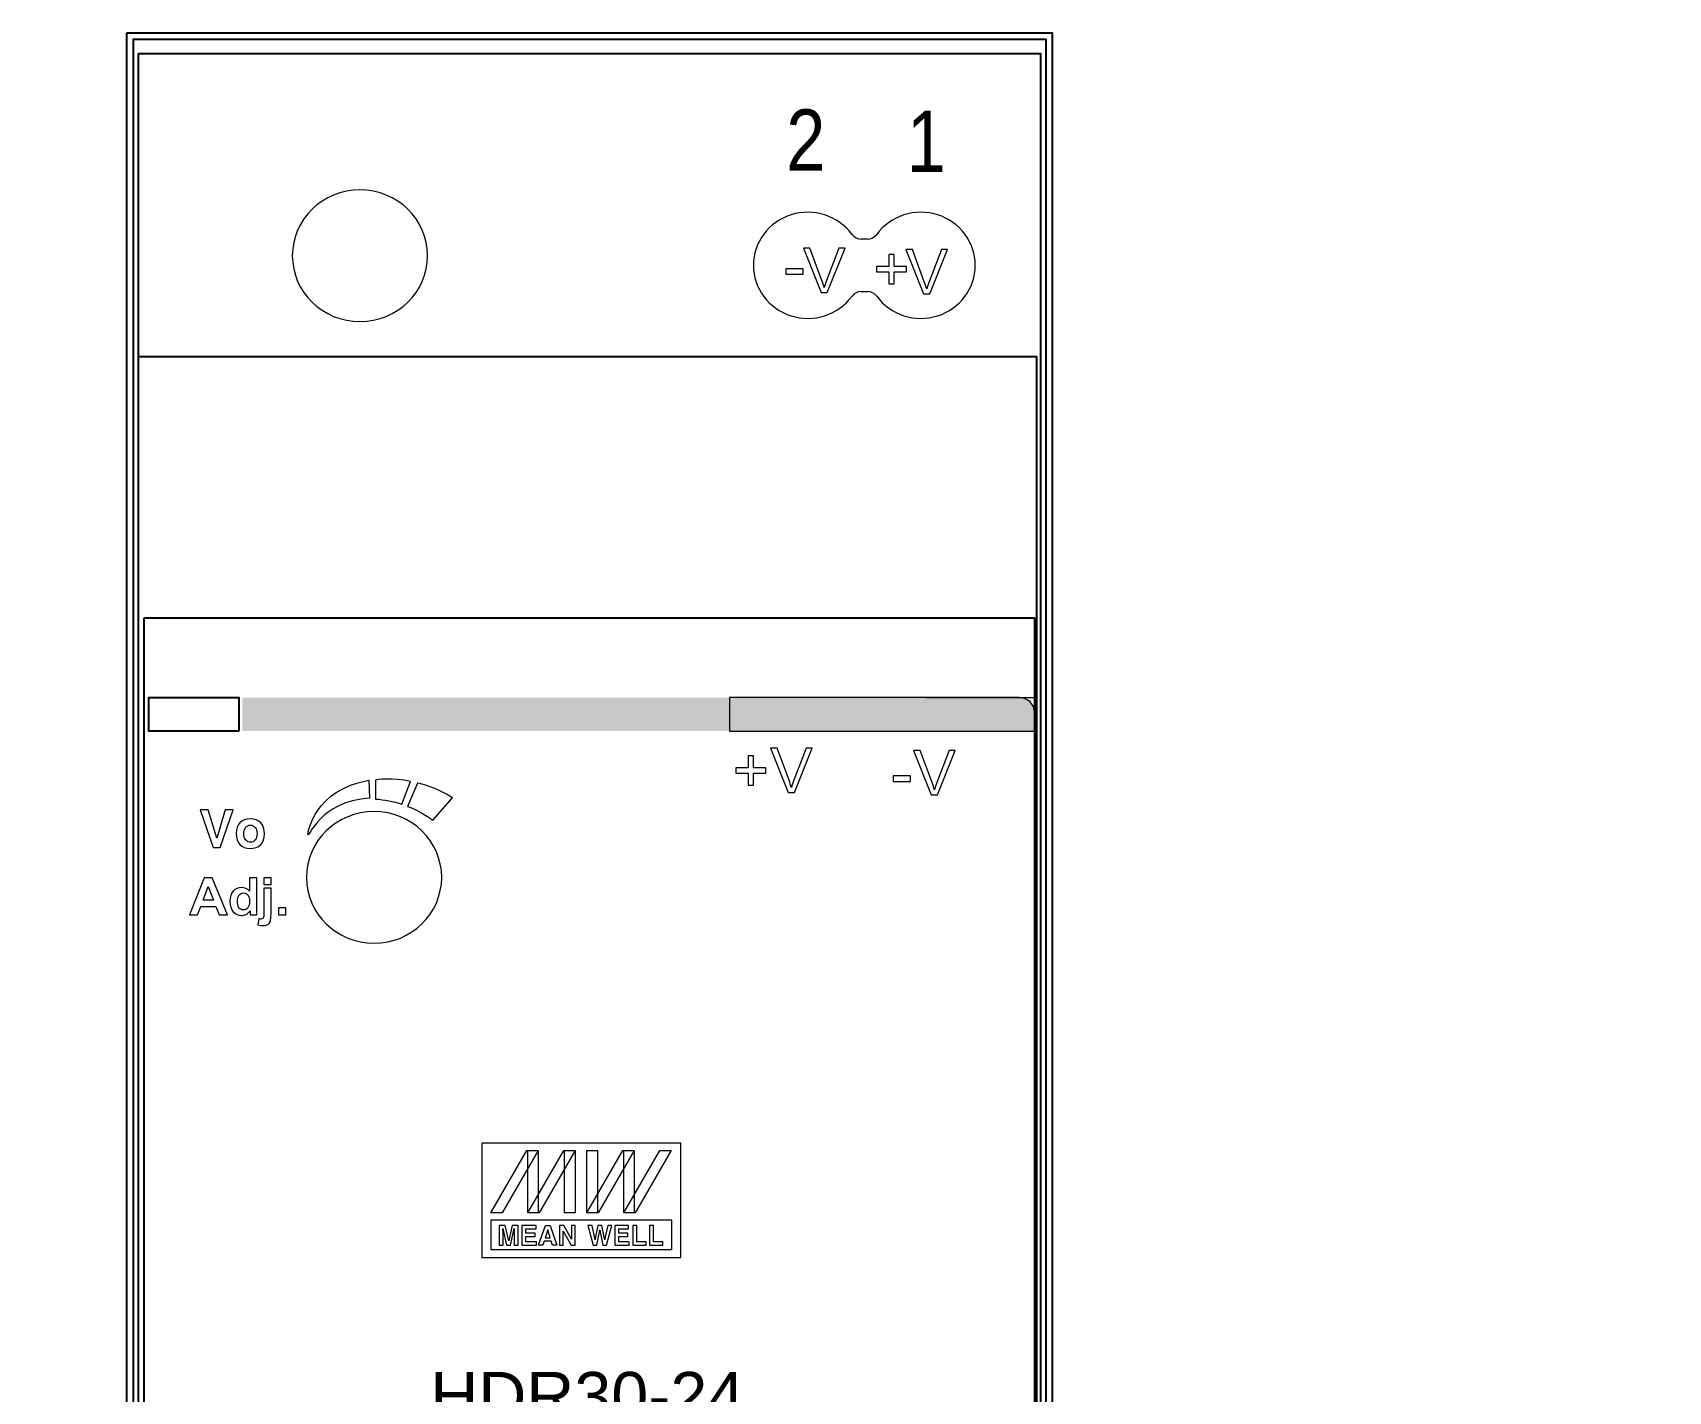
# Model space of a CAD drawing. Header units: millimetres. Extents: x -41 to 354635, y 12 to 309.
# Drawn here: x 834.2 to 896.1, y 72.4 to 123.8 of the extents above; entities that cross this region are included whole.
import ezdxf

# ---------------------------------------------------------------- set-up
doc = ezdxf.new("R2010")
doc.units = ezdxf.units.MM
doc.styles.add('ARIALN', font='ARIALN.TTF')
doc.styles.get("Standard").update_dxf_attribs({"font": 'arial.ttf'})

# ---------------------------------------------------------------- blocks, each defined once
blk = doc.blocks.new('CF_UBI_TEST')
at = {"color": 7, "attachment_point": 1, "style": 'ARIALN'}
for s, insert, char_height, width in [('{\\H1x;DA}', (4.222, 82.421), 2.0982, 51938.4365), ('{\\H1x;DA}', (9.138, 82.421), 2.0982, 51938.4365), ('{\\H1x;DA}', (14.301, 82.421), 2.0982, 51938.4365), ('{\\H1x;DA}', (19.135, 82.421), 2.0982, 51938.4365), ('{\\H1x;DA}', (24.575, 82.421), 2.0982, 51938.4365), ('{\\H1x;DA}', (29.408, 82.421), 2.0982, 51938.4365), ('{\\H1x;DALI}', (14.37, 72.155), 3.69512, 354377.8999), ('TEST', (19.973, 62.97), 1.9, 51938.43645), ('{\\fCentury Gothic|b0|i0|c0|p0;CONTROL}', (20.147, 59.827), 2.25, 70729.67446), ('{\\fCalibri|b0|i0|c0|p0;FREAK}', (20.445, 56.397), 3.7, 113759.6401), ('DA', (15.881, 54.755), 1.7698, 43809.20404), ('UBi', (20.396, 50.867), 8.7, 280539.29984), ('DA', (15.881, 40.081), 1.7698, 43809.20404)]:
    blk.add_mtext(s, dxfattribs=dict(at, insert=insert, char_height=char_height, width=width))
at = {"flags": 1}
for tag, p in [('DA1+', (5.851, 93.011)), ('DA1-', (10.714, 93.011)), ('DA2+', (15.664, 93.011)), ('DA2-', (20.697, 93.014)), ('DA3+', (5.851, -5)), ('DA3-', (10.714, -5)), ('DA4+', (15.664, -5)), ('DA4-', (20.697, -4.997)), ('DA5+', (25.61, -5)), ('DA5-', (30.606, -5))]:
    blk.add_attdef(tag, p, '', height=1, dxfattribs=at)
blk = doc.blocks.new('CF_EDIDIO_4P')
at = {"color": 7, "attachment_point": 1, "style": 'ARIALN'}
for s, insert, char_height, width in [('{\\H1x;+}', (7.747, 84.67), 2.2, 51938.4365), ('-', (12.973, 84.685), 2.2, 51938.4365), ('{\\H1x;+}', (22.747, 84.67), 2.2, 51938.4365), ('-', (27.973, 84.685), 2.2, 51938.4365), ('{\\H1x;IR}', (42.189, 84.683), 2.2, 51938.4365), ('3V3', (50.867, 84.702), 2.2, 51938.4365), ('-', (58.05, 84.672), 2.2, 51938.4365), ('+', (62.839, 84.702), 2.2, 51938.4365), ('{\\H0.88x;DATA 1}', (9.26, 79.44), 2.5, 51938.43645), ('{\\H0.88x;DATA 2}', (24.26, 79.44), 2.5, 51938.43645), ('{\\H0.88x;LG}', (36.995, 79.44), 2.5, 51938.43645), ('{\\H0.88x;LG}', (46.995, 79.44), 2.5, 51938.43645), ('{\\H0.88x;24V}', (58.666, 79.44), 2.5, 51938.43645), ('{\\H0.88x;DALI / DMX LINES}', (9.631, 71.584), 2.5, 51938.43645), ('{\\H0.88x;AUXILARY}', (39.596, 71.584), 2.5, 51938.43645), ('{\\H0.88x;DC IN}', (57.74, 71.584), 2.5, 51938.43645)]:
    blk.add_mtext(s, dxfattribs=dict(at, insert=insert, char_height=char_height, width=width))
at = {"color": 1, "attachment_point": 1, "style": 'ARIALN'}
for s, insert, char_height, width in [('{\\fCalibri|b0|i0|c0|p0;\\H1x;CONTROL}', (50.357, 60.555), 2.82024, 84508.18743), ('\\fCalibri|b0|i0|c0|p0;FREAK', (50.296, 56.881), 4.452, 131949.21015)]:
    blk.add_mtext(s, dxfattribs=dict(at, insert=insert, char_height=char_height, width=width))
at = {"color": 7, "true_color": 0xffffff, "attachment_point": 1, "style": 'ARIALN'}
for s, insert, char_height, width in [('{\\fCalibri|b0|i0|c0|p0;Mon    12:10\\P18/12/2025\\PProfile 1}', (7.447, 59.411), 1.8, 52714.6545), ('{\\fCalibri|b0|i0|c0|p0;DC IN}', (32.886, 56.823), 2, 59475.48285), ('{\\fCalibri|b0|i0|c0|p0;Made In Australia}', (6.794, 47.74), 2, 65423.03113), ('{\\fCalibri|b0|i0|c0|p0;DATA}', (33.065, 44.825), 2, 59475.48285), ('{\\fCalibri|b0|i0|c0|p0;24VDC IN <400mA}', (6.794, 42.957), 1.9, 65423.03113)]:
    blk.add_mtext(s, dxfattribs=dict(at, insert=insert, char_height=char_height, width=width))
at = {"flags": 1}
for tag, p in [('PWR_NEG', (58.516, 93.18)), ('PWR_POS', (63.513, 93.18)), ('DA1+', (8.633, 93.011)), ('DA1-', (13.496, 93.011)), ('DA1G', (18.445, 93.011)), ('DA2+', (23.478, 93.014)), ('DA2-', (28.392, 93.011)), ('DA2G', (33.388, 93.011)), ('IN1', (8.44, -5.076)), ('IN2', (13.299, -5.073)), ('IN3', (18.252, -5.076)), ('IN4', (23.288, -5.076)), ('IN5', (28.198, -5.076)), ('IN6', (33.195, -5.076)), ('IN7', (38.475, -4.997)), ('IN8', (43.341, -5)), ('IN9', (48.29, -5)), ('IN10', (53.326, -5)), ('IN11', (58.237, -5)), ('IN12', (63.233, -5))]:
    blk.add_attdef(tag, p, '', height=1, dxfattribs=at)
blk = doc.blocks.new('CF_UBI_POWER')
at = {"color": 7, "attachment_point": 1, "style": 'ARIALN'}
for s, insert, char_height, width in [('{\\H1x;DA}', (4.222, 82.421), 2.0982, 51938.4365), ('{\\H1x;DA}', (9.138, 82.421), 2.0982, 51938.4365), ('{\\H1x;DA}', (14.301, 82.421), 2.0982, 51938.4365), ('{\\H1x;DA}', (19.135, 82.421), 2.0982, 51938.4365), ('-', (25.294, 82.421), 2.098, 51938.4365), ('+', (30.003, 82.421), 2.098, 51938.4365), ('{\\H0.8119x;DALI }', (9.539, 72.105), 3.69512, 354377.8999), ('TEST', (19.973, 62.97), 1.9, 51938.43645), ('DC IN', (29.332, 62.97), 1.9, 51938.43645), ('{\\fCentury Gothic|b0|i0|c0|p0;CONTROL}', (20.147, 59.827), 2.25, 70729.67446), ('{\\fCalibri|b0|i0|c0|p0;FREAK}', (20.445, 56.397), 3.7, 113759.6401), ('DA', (15.881, 54.755), 1.7698, 43809.20404), ('UBi', (20.396, 50.867), 8.7, 280539.29984), ('POWER', (20.95, 41.232), 3.3, 152994.4125), ('DA', (15.881, 40.081), 1.7698, 43809.20404)]:
    blk.add_mtext(s, dxfattribs=dict(at, insert=insert, char_height=char_height, width=width))
at = {"flags": 1}
for tag, p in [('DA1+', (5.851, 93.011)), ('DA1-', (10.714, 93.011)), ('DA2+', (15.664, 93.011)), ('DA2-', (20.697, 93.014)), ('PWR_NEG', (25.607, 93.014)), ('PWR_POS', (30.603, 93.014)), ('DA3+', (5.848, -4.997)), ('DA3-', (10.714, -5)), ('DA4+', (15.664, -5)), ('DA4-', (20.7, -5)), ('DA5+', (25.61, -5)), ('DA5-', (30.606, -5))]:
    blk.add_attdef(tag, p, '', height=1, dxfattribs=at)
blk = doc.blocks.new('CF_EDIDIO_6P')
at = {"color": 7, "attachment_point": 1, "style": 'ARIALN'}
for s, insert, char_height, width in [('{\\H1x;+}', (10.213, 84.389), 2.2, 51938.4365), ('-', (15.438, 84.404), 2.2, 51938.4365), ('{\\H1x;+}', (25.213, 84.389), 2.2, 51938.4365), ('-', (30.438, 84.404), 2.2, 51938.4365), ('{\\H1x;+}', (40.213, 84.389), 2.2, 51938.4365), ('-', (45.438, 84.404), 2.2, 51938.4365), ('{\\H1x;+}', (55.213, 84.389), 2.2, 51938.4365), ('-', (60.438, 84.404), 2.2, 51938.4365), ('{\\H1x;IR}', (74.655, 84.402), 2.2, 51938.4365), ('3V3', (83.332, 84.421), 2.2, 51938.4365), ('-', (90.516, 84.391), 2.2, 51938.4365), ('+', (95.305, 84.421), 2.2, 51938.4365), ('{\\H0.88x;DATA 1}', (11.725, 79.12), 2.5, 51938.43645), ('{\\H0.88x;DATA 2}', (26.725, 79.12), 2.5, 51938.43645), ('{\\H0.88x;DATA 3}', (41.725, 79.12), 2.5, 51938.43645), ('{\\H0.88x;DATA 4}', (56.725, 79.12), 2.5, 51938.43645), ('{\\H0.88x;LG}', (69.46, 79.083), 2.5, 51938.43645), ('{\\H0.88x;LG}', (79.46, 79.083), 2.5, 51938.43645), ('{\\H0.88x;24V}', (91.132, 79.083), 2.5, 51938.43645), ('{\\H0.88x;DALI / DMX LINES}', (27.814, 71.253), 2.5, 51938.43645), ('{\\H0.88x;AUXILARY}', (72.061, 71.253), 2.5, 51938.43645), ('{\\H0.88x;DC IN}', (90.206, 71.253), 2.5, 51938.43645)]:
    blk.add_mtext(s, dxfattribs=dict(at, insert=insert, char_height=char_height, width=width))
at = {"ltscale": 0.5}
for tag, p in [('DA1+', (11.265, 92.5)), ('DA1-', (16.128, 92.5)), ('DA1G', (20.994, 92.497)), ('DA2+', (25.856, 92.497)), ('DA2-', (30.719, 92.497)), ('DA2G', (35.585, 92.494)), ('DA2+', (40.705, 92.497)), ('DA3-', (45.568, 92.497)), ('DA3G', (50.434, 92.494)), ('DA4+', (55.895, 92.573)), ('DA4-', (60.758, 92.573)), ('DA4G', (65.624, 92.57)), ('PWR_NEG', (90.64, 92.576)), ('PWR_POS', (95.506, 92.573)), ('IN1', (10.826, -5.076)), ('IN2', (15.692, -5.08)), ('IN3', (20.642, -5.08)), ('IN4', (25.678, -5.08)), ('IN5', (30.537, -5.076)), ('IN6', (35.487, -5.076)), ('IN7', (40.523, -5.076)), ('IN8', (45.436, -5.08)), ('IN9', (50.43, -5.076)), ('IN10', (55.716, -5.003)), ('IN11', (60.579, -5.003)), ('IN12', (65.529, -5.003)), ('IN13', (70.565, -5.003)), ('IN14', (75.475, -5.003)), ('IN15', (80.471, -5.003)), ('IN16', (85.504, -5)), ('IN17', (90.417, -5.003)), ('IN18', (95.411, -5))]:
    blk.add_attdef(tag, p, '', height=1, dxfattribs=at)
blk = doc.blocks.new('CF_DALI_0_10')
at = {"color": 7, "attachment_point": 1, "style": 'ARIALN'}
for s, insert, char_height, width in [('{\\H1x;+}', (8.06, 83.52), 2.0982, 51938.4365), ('{\\H1x;-}', (13.058, 83.52), 2.0982, 51938.4365), ('SPARE', (32.957, 83.52), 1.8, 51938.4365), ('{\\H1x;-}', (58.723, 83.52), 2.0982, 51938.4365), ('{\\H1x;+}', (63.423, 83.52), 2.0982, 51938.4365), ('{\\H1x;DC IN}', (7.62, 72.398), 2.2, 51938.4365), ('SPARE', (32.906, 72.442), 2.2, 51938.43645), ('0-10V', (58.167, 72.398), 2.2, 51938.4365)]:
    blk.add_mtext(s, dxfattribs=dict(at, insert=insert, char_height=char_height, width=width))
at = {"color": 254, "lineweight": 5, "insert": (34.159, 57.722), "char_height": 2, "width": 59475.48285, "attachment_point": 1, "style": 'ARIALN'}
blk.add_mtext('{\\fCalibri|b0|i0|c0|p0;DC IN}', dxfattribs=at)
at = {"ltscale": 0.5}
for tag, p in [('PWR_POS', (8.677, 92.944)), ('PWR_NEG', (13.539, 92.944)), ('DA1+', (48.349, -5)), ('DA1-', (53.385, -5))]:
    blk.add_attdef(tag, p, '', height=1, dxfattribs=at)
blk = doc.blocks.new('CF_LIDA_D')
at = {"color": 7, "attachment_point": 1, "style": 'ARIALN'}
for s, insert, char_height, width in [('1', (8.687, 83.502), 2.098, 51938.4365), ('SPARE', (25.851, 83.52), 1.8, 51938.4365), ('DA', (37.805, 83.52), 1.8, 51938.4365), ('DA', (43.383, 83.442), 1.8, 51938.4365), ('DA', (48.456, 83.442), 1.8, 51938.4365), ('DA', (53.413, 83.442), 1.8, 51938.4365), ('{\\H1x;-}', (58.723, 83.52), 2.0982, 51938.4365), ('{\\H1x;+}', (63.423, 83.52), 2.0982, 51938.4365), ('TRIGGER', (5.016, 72.495), 2.2, 51938.43645), ('NOT USED', (20.366, 72.442), 2.2, 51938.43645), ('DALI', (39.208, 72.442), 2.2, 51938.43645), ('DALI', (49.074, 72.442), 2.2, 51938.43645), ('{\\H1x;DC IN}', (58.167, 72.398), 2.2, 51938.4365)]:
    blk.add_mtext(s, dxfattribs=dict(at, insert=insert, char_height=char_height, width=width))
at = {"color": 254, "lineweight": 5, "insert": (34.159, 57.722), "char_height": 2, "width": 59475.48285, "attachment_point": 1, "style": 'ARIALN'}
blk.add_mtext('{\\fCalibri|b0|i0|c0|p0;DC IN}', dxfattribs=at)
at = {"ltscale": 0.5}
for tag, p in [('DA1+', (38.715, 93.02)), ('DA1-', (43.578, 93.02)), ('PWR_NEG', (58.473, 93.02)), ('PWR_POS', (63.556, 93.02))]:
    blk.add_attdef(tag, p, '', height=1, dxfattribs=at)
blk = doc.blocks.new('CF_DMX_SLITTER')
at = {"color": 7, "lineweight": 5, "attachment_point": 1, "style": 'ARIALN'}
for s, insert, char_height, width in [('{\\H1x;-}', (13.906, 83.723), 2.0982, 51937.97016), ('{\\H1x;-}', (29.596, 83.723), 2.0982, 51937.97016), ('{\\H1x;-}', (58.723, 83.58), 2.0982, 51938.4365), ('{\\H1x;-}', (58.723, 83.58), 2.0982, 51938.4365), ('{\\H1x;+}', (63.423, 83.58), 2.0982, 51938.4365), ('{\\H1x;+}', (8.655, 83.459), 2.0982, 51938.11715), ('{\\H1x;+}', (24.345, 83.459), 2.0982, 51938.11715), ('{\\H1x;+}', (63.423, 83.421), 2.0982, 51938.4365), ('NOT CONNECTED', (39.338, 82.883, 25.658), 1.6, 51938.4365), ('DMX512 IN', (8.55, 71.682, 25.658), 1.6, 51938.43645), ('DMX THRU', (24.487, 71.629, 25.658), 1.6, 51938.43645), ('SPARE', (44.146, 71.744, 25.658), 1.6, 51938.4365), ('24VDC IN', (57.284, 71.744, 25.658), 1.6, 51938.4365)]:
    blk.add_mtext(s, dxfattribs=dict(at, insert=insert, char_height=char_height, width=width))
at = {"color": 1, "lineweight": 5, "attachment_point": 1, "style": 'ARIALN'}
for s, insert, char_height, width in [('{\\fCalibri|b0|i0|c0|p0;\\H1x;CONTROL}', (4.921, 61.479), 2.82024, 84508.18743), ('\\pxt97;{\\fCalibri|b0|i0|c0|p0;-A}', (65.501, 59.745), 2, 57310.60286), ('\\fCalibri|b0|i0|c0|p0;FREAK', (4.861, 57.805), 4.452, 131949.21015)]:
    blk.add_mtext(s, dxfattribs=dict(at, insert=insert, char_height=char_height, width=width))
at = {"color": 254, "lineweight": 5, "char_height": 2, "width": 59475.48285, "attachment_point": 1, "style": 'ARIALN'}
for s, insert in [('{\\fCalibri|b0|i0|c0|p0;DC IN}', (34.159, 57.722)), ('{\\fCalibri|b0|i0|c0|p0;DATA}', (34.339, 42.672))]:
    blk.add_mtext(s, dxfattribs=dict(at, insert=insert))
at = {"ltscale": 0.5}
for tag, p in [('DA1+', (8.673, 92.947)), ('DA1-', (13.536, 92.947)), ('DA1G', (18.486, 92.947)), ('DA2+', (23.519, 92.95)), ('DA2-', (28.381, 92.95)), ('DA2G', (33.331, 92.95)), ('PWR_NEG', (58.473, 93.02)), ('PWR_POS', (63.47, 93.02)), ('DA3+', (8.495, -5.073)), ('DA3-', (13.357, -5.073)), ('DA3G', (18.307, -5.073)), ('DA4+', (23.343, -5.073)), ('DA4-', (28.206, -5.073)), ('DA4G', (33.155, -5.073)), ('DA5+', (38.53, -4.994)), ('DA5-', (43.393, -4.994)), ('DA5G', (48.342, -4.994)), ('DA6+', (53.381, -4.997)), ('DA6-', (58.244, -4.997)), ('DA6G', (63.194, -4.997))]:
    blk.add_attdef(tag, p, '', height=1, dxfattribs=at)
blk = doc.blocks.new('ADM_HDR30-24')
h = blk.add_hatch(color=7)
edge = h.paths.add_edge_path(flags=0)
edge.add_spline(control_points=[(4.365, 62.518), (4.365, 62.518), (33.749, 62.518), (33.749, 62.518), (34.071, 62.518), (34.335, 62.269), (34.335, 61.965), (34.335, 61.965), (34.335, 61.254), (34.335, 61.254), (34.335, 61.254), (4.365, 61.254), (4.365, 61.254), (4.365, 61.254), (4.365, 62.518), (4.365, 62.518), (4.365, 62.518), (4.365, 62.518), (4.365, 62.518)], knot_values=[0, 0, 0, 0, 1, 1, 1, 2, 2, 2, 3, 3, 3, 4, 4, 4, 5, 5, 5, 6, 6, 6, 6], degree=3, periodic=1)
at = {"ltscale": 0.5}
blk.add_line((0, 87.672), (35, 87.672), dxfattribs=at)
for points in [[(0, 87.672), (34.996, 87.672), (34.996, 0), (0, 0)], [(34.76, 0.23), (0.246, 0.23), (0.246, 87.433), (34.76, 87.433)], [(0.435, 86.88), (34.552, 86.88), (34.552, 0.793), (0.435, 0.793)], [(34.41, 12.249), (0.435, 12.249), (0.435, 75.423), (34.41, 75.423)], [(0.652, 65.542), (34.335, 65.542), (34.335, 22.13), (0.652, 22.13)], [(4.227, 61.251), (0.827, 61.251), (0.827, 62.519), (4.227, 62.519)]]:
    blk.add_lwpolyline(points, close=True, dxfattribs=at)
at = {"color": 7, "lineweight": 5}
for points in [[(28.013, 79.868), (27.776, 79.868)], [(27.776, 77.878), (28.013, 77.878)], [(30.235, 62.519), (34.307, 62.519)]]:
    blk.add_lwpolyline(points, dxfattribs=at)
for points, knots in [([(8.816, 81.726), (10.229, 81.726), (11.375, 80.611), (11.375, 79.236), (11.375, 77.861), (10.229, 76.746), (8.816, 76.746), (7.402, 76.746), (6.256, 77.861), (6.256, 79.236), (6.256, 80.611), (7.402, 81.726), (8.816, 81.726), (8.816, 81.726), (8.816, 81.726), (8.816, 81.726)], [0, 0, 0, 0, 1, 1, 1, 2, 2, 2, 3, 3, 3, 4, 4, 4, 5, 5, 5, 5]), ([(27.428, 80.043), (26.907, 80.752), (25.976, 81.052), (25.125, 80.785), (24.274, 80.518), (23.697, 79.746), (23.697, 78.873), (23.697, 78.001), (24.274, 77.229), (25.125, 76.962), (25.976, 76.695), (26.907, 76.995), (27.428, 77.703)], [0, 0, 0, 0, 1, 1, 1, 2, 2, 2, 3, 3, 3, 4, 4, 4, 4]), ([(28.361, 77.703), (28.882, 76.995), (29.812, 76.695), (30.664, 76.962), (31.515, 77.229), (32.092, 78.001), (32.092, 78.873), (32.092, 79.746), (31.515, 80.518), (30.664, 80.785), (29.812, 81.052), (28.882, 80.752), (28.361, 80.043)], [0, 0, 0, 0, 1, 1, 1, 2, 2, 2, 3, 3, 3, 4, 4, 4, 4]), ([(26.256, 77.844), (26.256, 77.844), (25.59, 79.521), (25.59, 79.521), (25.59, 79.521), (25.837, 79.521), (25.837, 79.521), (25.837, 79.521), (26.285, 78.302), (26.285, 78.302), (26.321, 78.205), (26.351, 78.113), (26.376, 78.028), (26.402, 78.119), (26.433, 78.211), (26.468, 78.302), (26.468, 78.302), (26.933, 79.521), (26.933, 79.521), (26.933, 79.521), (27.166, 79.521), (27.166, 79.521), (27.166, 79.521), (26.493, 77.844), (26.493, 77.844), (26.493, 77.844), (26.256, 77.844), (26.256, 77.844), (26.256, 77.844), (26.256, 77.844), (26.256, 77.844)], [0, 0, 0, 0, 1, 1, 1, 2, 2, 2, 3, 3, 3, 4, 4, 4, 5, 5, 5, 6, 6, 6, 7, 7, 7, 8, 8, 8, 9, 9, 9, 10, 10, 10, 10]), ([(28.817, 78.171), (28.817, 78.171), (28.817, 78.63), (28.817, 78.63), (28.817, 78.63), (28.348, 78.63), (28.348, 78.63), (28.348, 78.63), (28.348, 78.822), (28.348, 78.822), (28.348, 78.822), (28.817, 78.822), (28.817, 78.822), (28.817, 78.822), (28.817, 79.278), (28.817, 79.278), (28.817, 79.278), (29.017, 79.278), (29.017, 79.278), (29.017, 79.278), (29.017, 78.822), (29.017, 78.822), (29.017, 78.822), (29.487, 78.822), (29.487, 78.822), (29.487, 78.822), (29.487, 78.63), (29.487, 78.63), (29.487, 78.63), (29.017, 78.63), (29.017, 78.63), (29.017, 78.63), (29.017, 78.171), (29.017, 78.171), (29.017, 78.171), (28.817, 78.171), (28.817, 78.171), (28.817, 78.171), (28.817, 78.171), (28.817, 78.171)], [0, 0, 0, 0, 1, 1, 1, 2, 2, 2, 3, 3, 3, 4, 4, 4, 5, 5, 5, 6, 6, 6, 7, 7, 7, 8, 8, 8, 9, 9, 9, 10, 10, 10, 11, 11, 11, 12, 12, 12, 13, 13, 13, 13]), ([(30.134, 77.793), (30.134, 77.793), (29.468, 79.47), (29.468, 79.47), (29.468, 79.47), (29.715, 79.47), (29.715, 79.47), (29.715, 79.47), (30.163, 78.251), (30.163, 78.251), (30.198, 78.154), (30.229, 78.062), (30.253, 77.977), (30.279, 78.069), (30.31, 78.16), (30.346, 78.251), (30.346, 78.251), (30.81, 79.47), (30.81, 79.47), (30.81, 79.47), (31.043, 79.47), (31.043, 79.47), (31.043, 79.47), (30.371, 77.793), (30.371, 77.793), (30.371, 77.793), (30.134, 77.793), (30.134, 77.793), (30.134, 77.793), (30.134, 77.793), (30.134, 77.793)], [0, 0, 0, 0, 1, 1, 1, 2, 2, 2, 3, 3, 3, 4, 4, 4, 5, 5, 5, 6, 6, 6, 7, 7, 7, 8, 8, 8, 9, 9, 9, 10, 10, 10, 10]), ([(24.923, 78.536), (24.923, 78.536), (24.923, 78.742), (24.923, 78.742), (24.923, 78.742), (25.578, 78.742), (25.578, 78.742), (25.578, 78.742), (25.578, 78.536), (25.578, 78.536), (25.578, 78.536), (24.923, 78.536), (24.923, 78.536), (24.923, 78.536), (24.923, 78.536), (24.923, 78.536)], [0, 0, 0, 0, 1, 1, 1, 2, 2, 2, 3, 3, 3, 4, 4, 4, 5, 5, 5, 5]), ([(22.788, 62.518), (22.788, 62.518), (33.749, 62.518), (33.749, 62.518), (34.071, 62.518), (34.335, 62.269), (34.335, 61.965), (34.335, 61.965), (34.335, 61.254), (34.335, 61.254), (34.335, 61.254), (22.788, 61.254), (22.788, 61.254), (22.788, 61.254), (22.788, 62.518), (22.788, 62.518), (22.788, 62.518), (22.788, 62.518), (22.788, 62.518)], [0, 0, 0, 0, 1, 1, 1, 2, 2, 2, 3, 3, 3, 4, 4, 4, 5, 5, 5, 6, 6, 6, 6]), ([(23.504, 59.206), (23.504, 59.206), (23.504, 59.666), (23.504, 59.666), (23.504, 59.666), (23.035, 59.666), (23.035, 59.666), (23.035, 59.666), (23.035, 59.858), (23.035, 59.858), (23.035, 59.858), (23.504, 59.858), (23.504, 59.858), (23.504, 59.858), (23.504, 60.314), (23.504, 60.314), (23.504, 60.314), (23.704, 60.314), (23.704, 60.314), (23.704, 60.314), (23.704, 59.858), (23.704, 59.858), (23.704, 59.858), (24.174, 59.858), (24.174, 59.858), (24.174, 59.858), (24.174, 59.666), (24.174, 59.666), (24.174, 59.666), (23.704, 59.666), (23.704, 59.666), (23.704, 59.666), (23.704, 59.206), (23.704, 59.206), (23.704, 59.206), (23.504, 59.206), (23.504, 59.206), (23.504, 59.206), (23.504, 59.206), (23.504, 59.206)], [0, 0, 0, 0, 1, 1, 1, 2, 2, 2, 3, 3, 3, 4, 4, 4, 5, 5, 5, 6, 6, 6, 7, 7, 7, 8, 8, 8, 9, 9, 9, 10, 10, 10, 11, 11, 11, 12, 12, 12, 13, 13, 13, 13]), ([(25.016, 58.935), (25.016, 58.935), (24.35, 60.612), (24.35, 60.612), (24.35, 60.612), (24.597, 60.612), (24.597, 60.612), (24.597, 60.612), (25.045, 59.393), (25.045, 59.393), (25.081, 59.296), (25.111, 59.204), (25.136, 59.119), (25.162, 59.21), (25.193, 59.302), (25.228, 59.393), (25.228, 59.393), (25.693, 60.612), (25.693, 60.612), (25.693, 60.612), (25.926, 60.612), (25.926, 60.612), (25.926, 60.612), (25.254, 58.935), (25.254, 58.935), (25.254, 58.935), (25.016, 58.935), (25.016, 58.935), (25.016, 58.935), (25.016, 58.935), (25.016, 58.935)], [0, 0, 0, 0, 1, 1, 1, 2, 2, 2, 3, 3, 3, 4, 4, 4, 5, 5, 5, 6, 6, 6, 7, 7, 7, 8, 8, 8, 9, 9, 9, 10, 10, 10, 10]), ([(30.426, 58.846), (30.426, 58.846), (29.76, 60.523), (29.76, 60.523), (29.76, 60.523), (30.007, 60.523), (30.007, 60.523), (30.007, 60.523), (30.455, 59.305), (30.455, 59.305), (30.491, 59.207), (30.521, 59.116), (30.546, 59.03), (30.572, 59.122), (30.603, 59.213), (30.638, 59.305), (30.638, 59.305), (31.103, 60.523), (31.103, 60.523), (31.103, 60.523), (31.336, 60.523), (31.336, 60.523), (31.336, 60.523), (30.664, 58.846), (30.664, 58.846), (30.664, 58.846), (30.426, 58.846), (30.426, 58.846), (30.426, 58.846), (30.426, 58.846), (30.426, 58.846)], [0, 0, 0, 0, 1, 1, 1, 2, 2, 2, 3, 3, 3, 4, 4, 4, 5, 5, 5, 6, 6, 6, 7, 7, 7, 8, 8, 8, 9, 9, 9, 10, 10, 10, 10]), ([(10.722, 59.346), (10.722, 59.346), (10.404, 58.485), (10.404, 58.485), (10.082, 58.595), (9.745, 58.662), (9.402, 58.684), (9.402, 58.684), (9.408, 59.403), (9.408, 59.403), (9.408, 59.418), (10.047, 59.504), (10.722, 59.346), (10.722, 59.346), (10.722, 59.346), (10.722, 59.346)], [0, 0, 0, 0, 1, 1, 1, 2, 2, 2, 3, 3, 3, 4, 4, 4, 5, 5, 5, 5]), ([(28.989, 59.35), (28.989, 59.35), (28.989, 59.556), (28.989, 59.556), (28.989, 59.556), (29.644, 59.556), (29.644, 59.556), (29.644, 59.556), (29.644, 59.35), (29.644, 59.35), (29.644, 59.35), (28.989, 59.35), (28.989, 59.35), (28.989, 59.35), (28.989, 59.35), (28.989, 59.35)], [0, 0, 0, 0, 1, 1, 1, 2, 2, 2, 3, 3, 3, 4, 4, 4, 5, 5, 5, 5]), ([(9.181, 58.715), (9.181, 58.715), (9.15, 59.394), (9.15, 59.394), (7.088, 59.022), (6.842, 57.443), (6.848, 57.339), (6.858, 57.171), (7.291, 58.607), (9.181, 58.715), (9.181, 58.715), (9.181, 58.715), (9.181, 58.715)], [0, 0, 0, 0, 1, 1, 1, 2, 2, 2, 3, 3, 3, 4, 4, 4, 4]), ([(10.609, 58.405), (10.609, 58.405), (10.985, 59.287), (10.985, 59.287), (10.985, 59.287), (11.739, 59.131), (12.316, 58.728), (12.316, 58.728), (11.572, 57.882), (11.572, 57.882), (11.572, 57.882), (11.005, 58.292), (10.609, 58.405), (10.609, 58.405), (10.609, 58.405), (10.609, 58.405)], [0, 0, 0, 0, 1, 1, 1, 2, 2, 2, 3, 3, 3, 4, 4, 4, 5, 5, 5, 5]), ([(4.022, 58.278), (4.022, 58.278), (3.525, 56.855), (3.525, 56.855), (3.525, 56.855), (3.266, 56.855), (3.266, 56.855), (3.266, 56.855), (2.77, 58.278), (2.77, 58.278), (2.77, 58.278), (3.073, 58.278), (3.073, 58.278), (3.073, 58.278), (3.396, 57.207), (3.396, 57.207), (3.396, 57.207), (3.717, 58.278), (3.717, 58.278), (3.717, 58.278), (4.022, 58.278), (4.022, 58.278), (4.022, 58.278), (4.022, 58.278), (4.022, 58.278)], [0, 0, 0, 0, 1, 1, 1, 2, 2, 2, 3, 3, 3, 4, 4, 4, 5, 5, 5, 6, 6, 6, 7, 7, 7, 8, 8, 8, 8]), ([(9.347, 58.209), (10.761, 58.209), (11.907, 57.094), (11.907, 55.719), (11.907, 54.344), (10.761, 53.229), (9.347, 53.229), (7.934, 53.229), (6.788, 54.344), (6.788, 55.719), (6.788, 57.094), (7.934, 58.209), (9.347, 58.209), (9.347, 58.209), (9.347, 58.209), (9.347, 58.209)], [0, 0, 0, 0, 1, 1, 1, 2, 2, 2, 3, 3, 3, 4, 4, 4, 5, 5, 5, 5]), ([(5.204, 57.371), (5.204, 57.192), (5.157, 57.054), (5.061, 56.957), (4.965, 56.859), (4.83, 56.81), (4.657, 56.81), (4.495, 56.81), (4.367, 56.861), (4.273, 56.963), (4.18, 57.064), (4.133, 57.203), (4.133, 57.378), (4.133, 57.551), (4.18, 57.687), (4.273, 57.784), (4.367, 57.882), (4.499, 57.931), (4.669, 57.931), (4.837, 57.931), (4.969, 57.881), (5.063, 57.782), (5.157, 57.684), (5.204, 57.546), (5.204, 57.371), (5.204, 57.371), (5.204, 57.371), (5.204, 57.371)], [0, 0, 0, 0, 1, 1, 1, 2, 2, 2, 3, 3, 3, 4, 4, 4, 5, 5, 5, 6, 6, 6, 7, 7, 7, 8, 8, 8, 9, 9, 9, 9]), ([(4.924, 57.369), (4.924, 57.467), (4.899, 57.546), (4.851, 57.607), (4.803, 57.668), (4.742, 57.698), (4.669, 57.698), (4.595, 57.698), (4.534, 57.666), (4.487, 57.601), (4.44, 57.536), (4.416, 57.453), (4.416, 57.352), (4.416, 57.268), (4.441, 57.196), (4.491, 57.136), (4.541, 57.076), (4.602, 57.047), (4.673, 57.047), (4.746, 57.047), (4.806, 57.077), (4.853, 57.137), (4.9, 57.198), (4.924, 57.275), (4.924, 57.369), (4.924, 57.369), (4.924, 57.369), (4.924, 57.369)], [0, 0, 0, 0, 1, 1, 1, 2, 2, 2, 3, 3, 3, 4, 4, 4, 5, 5, 5, 6, 6, 6, 7, 7, 7, 8, 8, 8, 9, 9, 9, 9]), ([(3.804, 54.303), (3.804, 54.303), (3.49, 54.303), (3.49, 54.303), (3.49, 54.303), (3.366, 54.621), (3.366, 54.621), (3.366, 54.621), (2.79, 54.621), (2.79, 54.621), (2.79, 54.621), (2.671, 54.303), (2.671, 54.303), (2.671, 54.303), (2.363, 54.303), (2.363, 54.303), (2.363, 54.303), (2.921, 55.701), (2.921, 55.701), (2.921, 55.701), (3.228, 55.701), (3.228, 55.701), (3.228, 55.701), (3.804, 54.303), (3.804, 54.303), (3.804, 54.303), (3.804, 54.303), (3.804, 54.303)], [0, 0, 0, 0, 1, 1, 1, 2, 2, 2, 3, 3, 3, 4, 4, 4, 5, 5, 5, 6, 6, 6, 7, 7, 7, 8, 8, 8, 9, 9, 9, 9]), ([(4.912, 54.303), (4.912, 54.303), (4.657, 54.303), (4.657, 54.303), (4.657, 54.303), (4.657, 54.452), (4.657, 54.452), (4.614, 54.394), (4.564, 54.351), (4.506, 54.321), (4.448, 54.292), (4.39, 54.278), (4.331, 54.278), (4.211, 54.278), (4.108, 54.325), (4.022, 54.419), (3.937, 54.513), (3.894, 54.643), (3.894, 54.812), (3.894, 54.983), (3.936, 55.114), (4.019, 55.204), (4.102, 55.293), (4.207, 55.338), (4.334, 55.338), (4.451, 55.338), (4.552, 55.29), (4.637, 55.196), (4.637, 55.196), (4.637, 55.701), (4.637, 55.701), (4.637, 55.701), (4.912, 55.701), (4.912, 55.701), (4.912, 55.701), (4.912, 54.303), (4.912, 54.303), (4.912, 54.303), (4.912, 54.303), (4.912, 54.303)], [0, 0, 0, 0, 1, 1, 1, 2, 2, 2, 3, 3, 3, 4, 4, 4, 5, 5, 5, 6, 6, 6, 7, 7, 7, 8, 8, 8, 9, 9, 9, 10, 10, 10, 11, 11, 11, 12, 12, 12, 13, 13, 13, 13]), ([(5.176, 55.453), (5.176, 55.453), (5.176, 55.701), (5.176, 55.701), (5.176, 55.701), (5.451, 55.701), (5.451, 55.701), (5.451, 55.701), (5.451, 55.453), (5.451, 55.453), (5.451, 55.453), (5.176, 55.453), (5.176, 55.453), (5.176, 55.453), (5.176, 55.453), (5.176, 55.453)], [0, 0, 0, 0, 1, 1, 1, 2, 2, 2, 3, 3, 3, 4, 4, 4, 5, 5, 5, 5]), ([(3.272, 54.857), (3.272, 54.857), (3.072, 55.375), (3.072, 55.375), (3.072, 55.375), (2.878, 54.857), (2.878, 54.857), (2.878, 54.857), (3.272, 54.857), (3.272, 54.857), (3.272, 54.857), (3.272, 54.857), (3.272, 54.857)], [0, 0, 0, 0, 1, 1, 1, 2, 2, 2, 3, 3, 3, 4, 4, 4, 4]), ([(4.177, 54.829), (4.177, 54.721), (4.193, 54.642), (4.223, 54.594), (4.267, 54.524), (4.329, 54.489), (4.409, 54.489), (4.472, 54.489), (4.526, 54.515), (4.57, 54.568), (4.615, 54.62), (4.637, 54.699), (4.637, 54.803), (4.637, 54.92), (4.615, 55.004), (4.572, 55.056), (4.529, 55.107), (4.474, 55.133), (4.407, 55.133), (4.342, 55.133), (4.287, 55.107), (4.243, 55.057), (4.199, 55.006), (4.177, 54.93), (4.177, 54.829), (4.177, 54.829), (4.177, 54.829), (4.177, 54.829)], [0, 0, 0, 0, 1, 1, 1, 2, 2, 2, 3, 3, 3, 4, 4, 4, 5, 5, 5, 6, 6, 6, 7, 7, 7, 8, 8, 8, 9, 9, 9, 9]), ([(5.451, 55.316), (5.451, 55.316), (5.451, 54.335), (5.451, 54.335), (5.451, 54.207), (5.442, 54.115), (5.425, 54.062), (5.408, 54.009), (5.375, 53.968), (5.325, 53.938), (5.276, 53.908), (5.213, 53.893), (5.136, 53.893), (5.109, 53.893), (5.08, 53.895), (5.048, 53.9), (5.016, 53.905), (4.982, 53.912), (4.946, 53.922), (4.946, 53.922), (4.993, 54.149), (4.993, 54.149), (5.006, 54.147), (5.018, 54.145), (5.03, 54.143), (5.041, 54.142), (5.052, 54.141), (5.062, 54.141), (5.09, 54.141), (5.113, 54.147), (5.131, 54.159), (5.149, 54.17), (5.161, 54.185), (5.167, 54.201), (5.173, 54.218), (5.176, 54.267), (5.176, 54.35), (5.176, 54.35), (5.176, 55.316), (5.176, 55.316), (5.176, 55.316), (5.451, 55.316), (5.451, 55.316), (5.451, 55.316), (5.451, 55.316), (5.451, 55.316)], [0, 0, 0, 0, 1, 1, 1, 2, 2, 2, 3, 3, 3, 4, 4, 4, 5, 5, 5, 6, 6, 6, 7, 7, 7, 8, 8, 8, 9, 9, 9, 10, 10, 10, 11, 11, 11, 12, 12, 12, 13, 13, 13, 14, 14, 14, 15, 15, 15, 15]), ([(5.738, 54.303), (5.738, 54.303), (5.738, 54.571), (5.738, 54.571), (5.738, 54.571), (6.013, 54.571), (6.013, 54.571), (6.013, 54.571), (6.013, 54.303), (6.013, 54.303), (6.013, 54.303), (5.738, 54.303), (5.738, 54.303), (5.738, 54.303), (5.738, 54.303), (5.738, 54.303)], [0, 0, 0, 0, 1, 1, 1, 2, 2, 2, 3, 3, 3, 4, 4, 4, 5, 5, 5, 5]), ([(20.948, 41.342), (20.948, 41.342), (13.423, 41.342), (13.423, 41.342), (13.423, 41.342), (13.423, 45.67), (13.423, 45.67), (13.423, 45.67), (20.948, 45.67), (20.948, 45.67), (20.948, 45.67), (20.948, 41.342), (20.948, 41.342), (20.948, 41.342), (20.948, 41.342), (20.948, 41.342)], [0, 0, 0, 0, 1, 1, 1, 2, 2, 2, 3, 3, 3, 4, 4, 4, 5, 5, 5, 5]), ([(15.123, 45.382), (15.123, 45.382), (13.76, 43.032), (13.76, 43.032), (13.76, 43.032), (14.188, 43.032), (14.188, 43.032), (14.188, 43.032), (15.56, 45.382), (15.56, 45.382), (15.56, 45.382), (15.123, 45.382), (15.123, 45.382), (15.123, 45.382), (15.123, 45.382), (15.123, 45.382)], [0, 0, 0, 0, 1, 1, 1, 2, 2, 2, 3, 3, 3, 4, 4, 4, 5, 5, 5, 5]), ([(16.526, 45.382), (16.526, 45.382), (15.163, 43.032), (15.163, 43.032), (15.163, 43.032), (15.591, 43.032), (15.591, 43.032), (15.591, 43.032), (16.954, 45.382), (16.954, 45.382), (16.954, 45.382), (16.526, 45.382), (16.526, 45.382), (16.526, 45.382), (16.526, 45.382), (16.526, 45.382)], [0, 0, 0, 0, 1, 1, 1, 2, 2, 2, 3, 3, 3, 4, 4, 4, 5, 5, 5, 5]), ([(15.163, 45.382), (15.163, 45.382), (15.163, 43.032), (15.163, 43.032), (15.163, 43.032), (15.56, 43.032), (15.56, 43.032), (15.56, 43.032), (15.56, 45.382), (15.56, 45.382), (15.56, 45.382), (15.163, 45.382), (15.163, 45.382), (15.163, 45.382), (15.163, 45.382), (15.163, 45.382)], [0, 0, 0, 0, 1, 1, 1, 2, 2, 2, 3, 3, 3, 4, 4, 4, 5, 5, 5, 5]), ([(16.556, 45.382), (16.556, 45.382), (16.556, 43.032), (16.556, 43.032), (16.556, 43.032), (16.954, 43.032), (16.954, 43.032), (16.954, 43.032), (16.954, 45.382), (16.954, 45.382), (16.954, 45.382), (16.556, 45.382), (16.556, 45.382), (16.556, 45.382), (16.556, 45.382), (16.556, 45.382)], [0, 0, 0, 0, 1, 1, 1, 2, 2, 2, 3, 3, 3, 4, 4, 4, 5, 5, 5, 5]), ([(17.396, 45.382), (17.396, 45.382), (17.396, 43.032), (17.396, 43.032), (17.396, 43.032), (17.794, 43.032), (17.794, 43.032), (17.794, 43.032), (17.794, 45.382), (17.794, 45.382), (17.794, 45.382), (17.396, 45.382), (17.396, 45.382), (17.396, 45.382), (17.396, 45.382), (17.396, 45.382)], [0, 0, 0, 0, 1, 1, 1, 2, 2, 2, 3, 3, 3, 4, 4, 4, 5, 5, 5, 5]), ([(18.759, 45.382), (18.759, 45.382), (17.396, 43.032), (17.396, 43.032), (17.396, 43.032), (17.825, 43.032), (17.825, 43.032), (17.825, 43.032), (19.188, 45.382), (19.188, 45.382), (19.188, 45.382), (18.759, 45.382), (18.759, 45.382), (18.759, 45.382), (18.759, 45.382), (18.759, 45.382)], [0, 0, 0, 0, 1, 1, 1, 2, 2, 2, 3, 3, 3, 4, 4, 4, 5, 5, 5, 5]), ([(20.153, 45.382), (20.153, 45.382), (18.791, 43.032), (18.791, 43.032), (18.791, 43.032), (19.219, 43.032), (19.219, 43.032), (19.219, 43.032), (20.591, 45.382), (20.591, 45.382), (20.591, 45.382), (20.153, 45.382), (20.153, 45.382), (20.153, 45.382), (20.153, 45.382), (20.153, 45.382)], [0, 0, 0, 0, 1, 1, 1, 2, 2, 2, 3, 3, 3, 4, 4, 4, 5, 5, 5, 5]), ([(18.791, 45.382), (18.791, 45.382), (18.791, 43.032), (18.791, 43.032), (18.791, 43.032), (19.188, 43.032), (19.188, 43.032), (19.188, 43.032), (19.188, 45.382), (19.188, 45.382), (19.188, 45.382), (18.791, 45.382), (18.791, 45.382), (18.791, 45.382), (18.791, 45.382), (18.791, 45.382)], [0, 0, 0, 0, 1, 1, 1, 2, 2, 2, 3, 3, 3, 4, 4, 4, 5, 5, 5, 5]), ([(20.611, 41.64), (20.611, 41.64), (13.76, 41.64), (13.76, 41.64), (13.76, 41.64), (13.76, 42.754), (13.76, 42.754), (13.76, 42.754), (20.611, 42.754), (20.611, 42.754), (20.611, 42.754), (20.611, 41.64), (20.611, 41.64), (20.611, 41.64), (20.611, 41.64), (20.611, 41.64)], [0, 0, 0, 0, 1, 1, 1, 2, 2, 2, 3, 3, 3, 4, 4, 4, 5, 5, 5, 5]), ([(14.575, 42.557), (14.575, 42.557), (14.796, 42.557), (14.796, 42.557), (14.796, 42.557), (14.796, 41.803), (14.796, 41.803), (14.796, 41.803), (14.653, 41.803), (14.653, 41.803), (14.653, 41.803), (14.653, 42.313), (14.653, 42.313), (14.653, 42.328), (14.653, 42.348), (14.653, 42.375), (14.653, 42.401), (14.654, 42.422), (14.654, 42.436), (14.654, 42.436), (14.514, 41.803), (14.514, 41.803), (14.514, 41.803), (14.364, 41.803), (14.364, 41.803), (14.364, 41.803), (14.225, 42.436), (14.225, 42.436), (14.225, 42.422), (14.225, 42.401), (14.225, 42.375), (14.226, 42.348), (14.226, 42.328), (14.226, 42.313), (14.226, 42.313), (14.226, 41.803), (14.226, 41.803), (14.226, 41.803), (14.083, 41.803), (14.083, 41.803), (14.083, 41.803), (14.083, 42.557), (14.083, 42.557), (14.083, 42.557), (14.307, 42.557), (14.307, 42.557), (14.307, 42.557), (14.441, 41.965), (14.441, 41.965), (14.441, 41.965), (14.575, 42.557), (14.575, 42.557), (14.575, 42.557), (14.575, 42.557), (14.575, 42.557)], [0, 0, 0, 0, 1, 1, 1, 2, 2, 2, 3, 3, 3, 4, 4, 4, 5, 5, 5, 6, 6, 6, 7, 7, 7, 8, 8, 8, 9, 9, 9, 10, 10, 10, 11, 11, 11, 12, 12, 12, 13, 13, 13, 14, 14, 14, 15, 15, 15, 16, 16, 16, 17, 17, 17, 18, 18, 18, 18]), ([(15.474, 42.424), (15.474, 42.424), (15.091, 42.424), (15.091, 42.424), (15.091, 42.424), (15.091, 42.264), (15.091, 42.264), (15.091, 42.264), (15.442, 42.264), (15.442, 42.264), (15.442, 42.264), (15.442, 42.134), (15.442, 42.134), (15.442, 42.134), (15.091, 42.134), (15.091, 42.134), (15.091, 42.134), (15.091, 41.939), (15.091, 41.939), (15.091, 41.939), (15.492, 41.939), (15.492, 41.939), (15.492, 41.939), (15.492, 41.803), (15.492, 41.803), (15.492, 41.803), (14.941, 41.803), (14.941, 41.803), (14.941, 41.803), (14.941, 42.557), (14.941, 42.557), (14.941, 42.557), (15.474, 42.557), (15.474, 42.557), (15.474, 42.557), (15.474, 42.424), (15.474, 42.424), (15.474, 42.424), (15.474, 42.424), (15.474, 42.424)], [0, 0, 0, 0, 1, 1, 1, 2, 2, 2, 3, 3, 3, 4, 4, 4, 5, 5, 5, 6, 6, 6, 7, 7, 7, 8, 8, 8, 9, 9, 9, 10, 10, 10, 11, 11, 11, 12, 12, 12, 13, 13, 13, 13]), ([(15.568, 41.803), (15.568, 41.803), (15.73, 41.803), (15.73, 41.803), (15.73, 41.803), (15.779, 41.958), (15.779, 41.958), (15.779, 41.958), (16.051, 41.958), (16.051, 41.958), (16.051, 41.958), (16.099, 41.803), (16.099, 41.803), (16.099, 41.803), (16.266, 41.803), (16.266, 41.803), (16.266, 41.803), (16.005, 42.557), (16.005, 42.557), (16.005, 42.557), (15.831, 42.557), (15.831, 42.557), (15.831, 42.557), (15.568, 41.803), (15.568, 41.803), (15.568, 41.803), (15.568, 41.803), (15.568, 41.803)], [0, 0, 0, 0, 1, 1, 1, 2, 2, 2, 3, 3, 3, 4, 4, 4, 5, 5, 5, 6, 6, 6, 7, 7, 7, 8, 8, 8, 9, 9, 9, 9]), ([(15.917, 42.385), (15.917, 42.385), (16.01, 42.088), (16.01, 42.088), (16.01, 42.088), (15.821, 42.088), (15.821, 42.088), (15.821, 42.088), (15.917, 42.385), (15.917, 42.385), (15.917, 42.385), (15.917, 42.385), (15.917, 42.385)], [0, 0, 0, 0, 1, 1, 1, 2, 2, 2, 3, 3, 3, 4, 4, 4, 4]), ([(16.362, 42.557), (16.362, 42.557), (16.522, 42.557), (16.522, 42.557), (16.522, 42.557), (16.812, 42.033), (16.812, 42.033), (16.812, 42.033), (16.812, 42.557), (16.812, 42.557), (16.812, 42.557), (16.955, 42.557), (16.955, 42.557), (16.955, 42.557), (16.955, 41.803), (16.955, 41.803), (16.955, 41.803), (16.802, 41.803), (16.802, 41.803), (16.802, 41.803), (16.504, 42.337), (16.504, 42.337), (16.504, 42.337), (16.504, 41.803), (16.504, 41.803), (16.504, 41.803), (16.362, 41.803), (16.362, 41.803), (16.362, 41.803), (16.362, 42.557), (16.362, 42.557), (16.362, 42.557), (16.362, 42.557), (16.362, 42.557)], [0, 0, 0, 0, 1, 1, 1, 2, 2, 2, 3, 3, 3, 4, 4, 4, 5, 5, 5, 6, 6, 6, 7, 7, 7, 8, 8, 8, 9, 9, 9, 10, 10, 10, 11, 11, 11, 11]), ([(17.593, 42.557), (17.593, 42.557), (17.688, 42.126), (17.688, 42.126), (17.688, 42.126), (17.708, 42.005), (17.708, 42.005), (17.708, 42.005), (17.729, 42.123), (17.729, 42.123), (17.729, 42.123), (17.809, 42.557), (17.809, 42.557), (17.809, 42.557), (17.966, 42.557), (17.966, 42.557), (17.966, 42.557), (18.05, 42.126), (18.05, 42.126), (18.05, 42.126), (18.072, 42.005), (18.072, 42.005), (18.072, 42.005), (18.094, 42.121), (18.094, 42.121), (18.094, 42.121), (18.188, 42.557), (18.188, 42.557), (18.188, 42.557), (18.34, 42.557), (18.34, 42.557), (18.34, 42.557), (18.14, 41.803), (18.14, 41.803), (18.14, 41.803), (17.998, 41.803), (17.998, 41.803), (17.998, 41.803), (17.912, 42.244), (17.912, 42.244), (17.912, 42.244), (17.887, 42.39), (17.887, 42.39), (17.887, 42.39), (17.862, 42.244), (17.862, 42.244), (17.862, 42.244), (17.776, 41.803), (17.776, 41.803), (17.776, 41.803), (17.638, 41.803), (17.638, 41.803), (17.638, 41.803), (17.435, 42.557), (17.435, 42.557), (17.435, 42.557), (17.593, 42.557), (17.593, 42.557), (17.593, 42.557), (17.593, 42.557), (17.593, 42.557)], [0, 0, 0, 0, 1, 1, 1, 2, 2, 2, 3, 3, 3, 4, 4, 4, 5, 5, 5, 6, 6, 6, 7, 7, 7, 8, 8, 8, 9, 9, 9, 10, 10, 10, 11, 11, 11, 12, 12, 12, 13, 13, 13, 14, 14, 14, 15, 15, 15, 16, 16, 16, 17, 17, 17, 18, 18, 18, 19, 19, 19, 20, 20, 20, 20]), ([(18.976, 42.424), (18.976, 42.424), (18.607, 42.424), (18.607, 42.424), (18.607, 42.424), (18.607, 42.264), (18.607, 42.264), (18.607, 42.264), (18.945, 42.264), (18.945, 42.264), (18.945, 42.264), (18.945, 42.135), (18.945, 42.135), (18.945, 42.135), (18.607, 42.135), (18.607, 42.135), (18.607, 42.135), (18.607, 41.939), (18.607, 41.939), (18.607, 41.939), (18.993, 41.939), (18.993, 41.939), (18.993, 41.939), (18.993, 41.803), (18.993, 41.803), (18.993, 41.803), (18.461, 41.803), (18.461, 41.803), (18.461, 41.803), (18.461, 42.557), (18.461, 42.557), (18.461, 42.557), (18.976, 42.557), (18.976, 42.557), (18.976, 42.557), (18.976, 42.424), (18.976, 42.424), (18.976, 42.424), (18.976, 42.424), (18.976, 42.424)], [0, 0, 0, 0, 1, 1, 1, 2, 2, 2, 3, 3, 3, 4, 4, 4, 5, 5, 5, 6, 6, 6, 7, 7, 7, 8, 8, 8, 9, 9, 9, 10, 10, 10, 11, 11, 11, 12, 12, 12, 13, 13, 13, 13]), ([(19.143, 42.557), (19.143, 42.557), (19.291, 42.557), (19.291, 42.557), (19.291, 42.557), (19.291, 41.939), (19.291, 41.939), (19.291, 41.939), (19.645, 41.939), (19.645, 41.939), (19.645, 41.939), (19.645, 41.803), (19.645, 41.803), (19.645, 41.803), (19.143, 41.803), (19.143, 41.803), (19.143, 41.803), (19.143, 42.557), (19.143, 42.557), (19.143, 42.557), (19.143, 42.557), (19.143, 42.557)], [0, 0, 0, 0, 1, 1, 1, 2, 2, 2, 3, 3, 3, 4, 4, 4, 5, 5, 5, 6, 6, 6, 7, 7, 7, 7]), ([(19.773, 42.557), (19.773, 42.557), (19.922, 42.557), (19.922, 42.557), (19.922, 42.557), (19.922, 41.939), (19.922, 41.939), (19.922, 41.939), (20.276, 41.939), (20.276, 41.939), (20.276, 41.939), (20.276, 41.803), (20.276, 41.803), (20.276, 41.803), (19.773, 41.803), (19.773, 41.803), (19.773, 41.803), (19.773, 42.557), (19.773, 42.557), (19.773, 42.557), (19.773, 42.557), (19.773, 42.557)], [0, 0, 0, 0, 1, 1, 1, 2, 2, 2, 3, 3, 3, 4, 4, 4, 5, 5, 5, 6, 6, 6, 7, 7, 7, 7])]:
    blk.add_open_spline(points, degree=3, knots=knots, dxfattribs=at)
for points in [[(27.428, 80.043), (27.508, 79.933), (27.638, 79.868), (27.776, 79.868)], [(28.013, 79.868), (28.151, 79.868), (28.281, 79.933), (28.361, 80.043)], [(27.776, 77.878), (27.638, 77.878), (27.508, 77.813), (27.428, 77.703)], [(28.361, 77.703), (28.281, 77.813), (28.151, 77.878), (28.013, 77.878)]]:
    blk.add_open_spline(points, degree=3, dxfattribs=at)
at = {"color": 7, "char_height": 2.32223, "attachment_point": 1}
for s, insert in [('{\\fArialNarrow|b0|i0|c0;2}', (24.94, 84.771)), ('{\\fArialNarrow|b0|i0|c0;1}', (29.499, 84.721))]:
    blk.add_mtext(s, dxfattribs=dict(at, insert=insert))
at = {"lineweight": -3, "insert": (11.476, 37.012), "char_height": 1.8, "width": 37.33118, "attachment_point": 1}
blk.add_mtext('HDR30-24', dxfattribs=at)
at = {"ltscale": 0.5, "flags": 1}
for tag, p in [('PWR_NEG', (25.615, 82.672)), ('PWR_POS', (30.182, 82.672))]:
    blk.add_attdef(tag, p, '', height=1, dxfattribs=at)
blk = doc.blocks.new('CF_DALI_0_10_V2')
at = {"color": 7, "attachment_point": 1, "style": 'ARIALN'}
for s, insert, char_height, width in [('{\\H1x;-}', (48.573, 83.636), 2.0982, 51938.4365), ('{\\H1x;+}', (53.273, 83.636), 2.0982, 51938.4365), ('{\\H1x;+}', (8.06, 83.52), 2.0982, 51938.4365), ('{\\H1x;-}', (13.058, 83.52), 2.0982, 51938.4365), ('SPARE', (32.957, 83.52), 1.8, 51938.4365), ('{\\H1x;-}', (58.723, 83.52), 2.0982, 51938.4365), ('{\\H1x;+}', (63.423, 83.52), 2.0982, 51938.4365), ('{\\H1x;DC IN}', (7.62, 72.398), 2.2, 51938.4365), ('SPARE', (32.906, 72.442), 2.2, 51938.43645), ('0-10V', (48.316, 72.398), 2.2, 51938.4365), ('0-10V', (58.167, 72.398), 2.2, 51938.4365)]:
    blk.add_mtext(s, dxfattribs=dict(at, insert=insert, char_height=char_height, width=width))
at = {"color": 254, "lineweight": 5, "insert": (34.159, 57.722), "char_height": 2, "width": 59475.48285, "attachment_point": 1, "style": 'ARIALN'}
blk.add_mtext('{\\fCalibri|b0|i0|c0|p0;DC IN}', dxfattribs=at)
at = {"ltscale": 0.5}
for tag, p in [('PWR_POS', (8.677, 92.944)), ('PWR_NEG', (13.539, 92.944)), ('DA1+', (48.349, -5)), ('DA1-', (53.385, -5))]:
    blk.add_attdef(tag, p, '', height=1, dxfattribs=at)

msp = doc.modelspace()

# ---------------------------------------------------------------- block references
at = {"ltscale": 0.5}
for name, p in [('CF_EDIDIO_4P', (-40.834, 36.016)), ('CF_UBI_POWER', (188.189, 36.016)), ('CF_DALI_0_10_V2', (303.614, 36.016)), ('CF_DALI_0_10', (380.197, 36.016)), ('CF_LIDA_D', (456.78, 36.016)), ('CF_DMX_SLITTER', (533.969, 36.016)), ('CF_EDIDIO_6P', (39.118, 36.016)), ('ADM_HDR30-24', (837.765, 36.167))]:
    msp.add_blockref(name, p, dxfattribs=at)
msp.add_blockref('CF_UBI_TEST', (242.754, 36.016))

doc.saveas('drawing.dxf')
